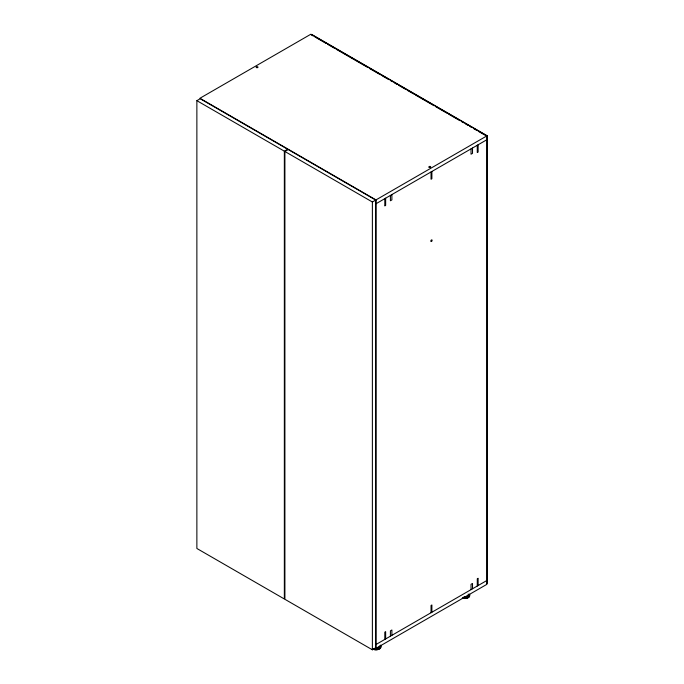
<?xml version="1.0" encoding="UTF-8"?>
<svg xmlns="http://www.w3.org/2000/svg" width="684" height="684" viewBox="0 0 684 684"><rect width="100%" height="100%" fill="white"/><g stroke="black" fill="none" stroke-linecap="round" stroke-linejoin="round"><path stroke-width="1.03" d="M196.872 100.668L200.198 98.744L287.673 149.249L284.347 151.173L196.872 100.668L196.872 548.474L284.347 598.979L284.347 151.173M284.903 151.489L288.229 149.565L375.704 200.07L375.704 647.876L372.378 649.8L284.903 599.295L284.903 151.489L372.378 201.994L375.704 200.07M375.986 199.908L375.986 648.355L486.94 584.298L486.94 135.851L310.887 34.2L199.925 98.265L375.986 199.908L487.128 135.74L487.128 583.332L486.572 583.657M375.986 203.755L486.94 139.69M375.986 644.516L486.94 580.451M487.128 135.74L311.81 34.516L311.254 34.841L313.101 35.91M314.948 36.97L326.02 43.366M327.867 44.426L334.322 48.162M336.169 49.222L367.539 67.34M369.386 68.4L380.458 74.795M382.305 75.864L388.76 79.592M390.607 80.652L392.454 81.721M394.3 82.79L397.071 84.389M398.917 85.449L405.373 89.176M407.219 90.245L413.675 93.973M415.521 95.042L433.981 105.695M435.828 106.764L446.9 113.151M448.738 114.219L459.81 120.615M461.657 121.675L463.504 122.744M465.351 123.804L468.121 125.403M469.968 126.472L471.806 127.54M473.653 128.601L476.423 130.199M478.27 131.268L484.725 134.996M478.116 144.786L478.116 152.053L477.278 152.532L477.278 145.273M478.116 585.547L478.116 578.288L477.278 578.767L477.278 586.034M472.516 148.018L472.516 153.361L471.037 154.208L471.037 148.873M472.516 588.779L472.516 583.443L471.037 584.298L471.037 589.634M431.878 171.479L431.878 178.746L431.048 179.225L431.048 171.966M431.878 612.24L431.878 604.981L431.048 605.46L431.048 612.727M391.889 194.572L391.889 199.908L390.41 200.763L390.41 195.427M391.889 635.333L391.889 629.99L390.41 630.845L390.41 636.188M385.648 198.172L385.648 205.439L384.81 205.918L384.81 198.659M385.648 638.933L385.648 631.674L384.81 632.153L384.81 639.42M372.378 201.994L372.378 649.8M467.035 597.483A3.659 2.112 0 0 1 466.702 597.619M469.6 594.977A4.968 2.873 0 0 1 467.847 597.859A4.968 2.873 0 0 1 462.598 598.201M469.429 596.132A4.711 2.719 0 0 1 462.247 598.132M469.6 594.122A4.968 2.873 0 0 1 468.061 596.901A4.968 2.873 0 0 1 463.111 597.465M468.207 594.063A3.659 2.112 0 0 1 467.48 596.166A3.659 2.112 0 0 1 463.94 596.824M374.396 648.877A3.659 2.112 0 0 1 374.037 648.757M378.269 648.731A3.659 2.112 0 0 1 377.927 648.868M374.396 648.979A3.659 2.112 0 0 1 374.037 648.868M380.672 645.918A4.968 2.873 0 0 1 378.628 649.296A4.968 2.873 0 0 1 372.464 648.894M380.663 646.773A4.711 2.719 0 0 1 377.782 649.586A4.711 2.719 0 0 1 372.301 648.774M380.672 645.063A4.968 2.873 0 0 1 379.295 648.15A4.968 2.873 0 0 1 373.823 648.594M379.646 646.012A3.659 2.112 0 0 1 375.165 648.073M431.63 241.324A0.915 0.53 -60 0 0 431.92 239.904A0.915 0.53 -60 0 0 430.834 240.862A0.915 0.53 -60 0 0 431.63 241.324M256.423 67.562A0.915 0.53 0 0 0 257.953 67.331A0.915 0.53 0 0 0 256.833 66.681A0.915 0.53 0 0 0 256.423 67.562M429.15 167.289A0.915 0.53 0 0 0 430.681 167.058A0.915 0.53 0 0 0 429.561 166.409A0.915 0.53 0 0 0 429.15 167.289"/></g></svg>
